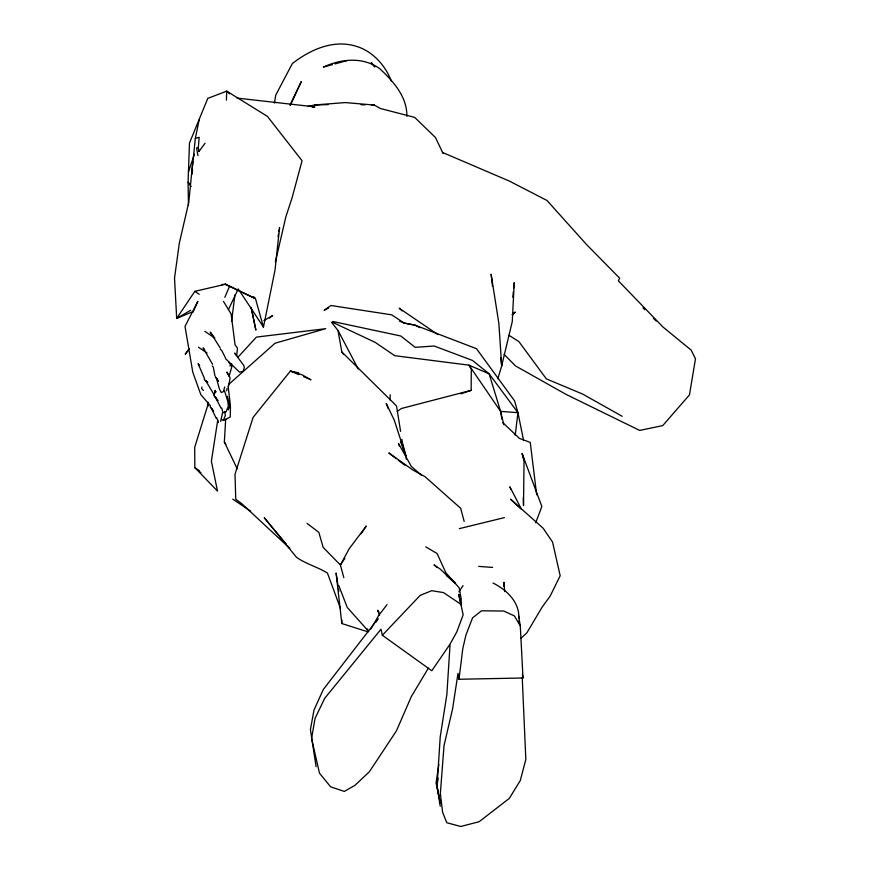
<?xml version="1.0" encoding="UTF-8"?>
<svg xmlns="http://www.w3.org/2000/svg" width="870" height="870" viewBox="0 0 870 870"><rect width="100%" height="100%" fill="white"/><g stroke="black" fill="none" stroke-linecap="round" stroke-linejoin="round"><path stroke-width="1.3" d="M460.861 393.805L471.159 390.347L471.29 369.065L468.973 365.15L394.708 355.689L375.361 342.454L332.133 322.085M368.195 631.924L341.812 623.54L341.856 619.842M226.407 100.148L226.7 91.154L207.789 98.364L189.475 143.071L188.083 182.298L188.453 205.287M390.032 399.95L390.206 394.784M460.959 604.9L461.241 599.017L459.11 587.75L445.875 572.786L437.077 553.505L425.745 546.882M237.205 468.81L224.362 442.014L225.678 419.09M450.007 645.236L446.875 694.488L440.231 736.781L437.055 786.11L440.242 806.283M226.744 390.804L226.929 388.542M199.002 151.445L198.306 147.606L199.165 137.329L195.326 138.384L191.661 174.337L192.607 170.509M512.811 297.246L513.333 291.95M513.724 287.97L514.246 282.674L512.278 321.498L501.696 365.835L497.814 378.776M192.835 161.581L188.746 202.362L179.361 243.002L174.522 278.03L176.686 318.409L191.737 312.145M515.214 435.272L517.954 412.695L514.572 400.874L476.51 348.707L415.033 325.152L404.148 323.064L399.471 321.063M201.873 387.009L201.655 388.749L203.46 390.391M438.056 778.095L437.055 786.11L438.828 795.343M458.99 679.263L462.818 648.465L465.95 634.991L472.551 617.907L481.501 610.794L503.773 611.034L514.355 615.895L520.293 625.845L522.99 677.991L458.99 679.263L458.001 673.358L452.541 709.159L444.026 745.536L440.35 793.538L442.612 812.221L446.756 822.705L460.741 826.5L479.109 821.715L509.265 798.442L520.303 780.52L525.828 759.379L522.239 677.458M231.561 321.356L234.943 294.821M438.85 764.436L436.066 782.967L440.35 803.26L439.339 797.986M217.761 420.069L211.377 461.209L217.489 491.061L194.836 467.56L194.684 447.376L208.365 403.375M274.474 103.106L275.714 95.189L292.32 63.608C310.177 49.644 333.395 39.183 356.189 46.284C372.806 51.265 385.421 65.435 391.446 81.367M278.063 236.912L278.498 234.269M278.933 231.627L279.585 227.668L274.985 270.244L263.447 327.12L238.848 289.83M228.429 386.715L230.158 377.961L226.842 372.045L229.114 376.264L231.855 366.607L228.658 362.05M275.377 262.044L285.882 216.706L291.994 198.11L302.064 160.732L267.427 116.384L226.7 91.154L229.528 93.797M195.326 138.384L199.143 119.929M207.756 382.245L205.788 380.745L214.183 394.926L215.368 390.358L213.911 395.687L217.815 400.494M224.732 386.954L223.318 391.641L221.252 392.544L219.468 389.173L216.249 377.547L218.261 381.049M220.643 421.406L222.763 411.836L221.785 408.106M188.442 171.836L194.445 154.218M535.724 522.696L541.847 506.492L522.174 453.672L523.838 460.197M223.307 420.547L225.373 415.305L224.634 411.673M228.212 409.813L229.821 405.996L227.374 396.339M224.841 297.377L229.539 286.219M192.977 312.254L197.86 301.335L185.016 326.359L192.759 372.11L200.872 394.686L210.366 405.724L210.257 407.073L213.52 411.151M290.439 105.085L301.259 81.639L289.917 105.172M228.484 309.579L238.228 288.862M370.827 629.043L378.885 615.177L387.063 604.628M375.992 622.115L378.069 618.635L323.281 689.508L313.961 710.181L310.416 729.593L316.104 766.72M428.399 668.116L411.412 696.413L396.459 730.833L369.38 771.755L354.884 785.371L344.335 791.406L330.644 786.85L319.475 773.147L311.558 738.412L315.114 718.25L324.695 698.349L381.006 629.217L382.354 635.252L431.792 670.759L449.953 644.3L456.772 631.957L463.166 614.818L458.74 594.417L460.959 604.335L443.526 592.6L431.672 590.686L420.188 595.374L382.354 635.252M344.835 558.322L340.409 564.989L343.824 577.669M361.072 533.865L366.237 526.089L349.142 548.818L340.409 564.989L323.172 547.415L318.833 532.342L307.056 523.392M262.599 324.543L263.447 327.12L255.486 298.671L225.7 284.196L194.826 291.33L176.686 318.409L190.628 310.318M458.892 591.807L463.068 585.597M189.214 348.816L185.212 354.264L189.236 348.913M198.893 151.565L205.07 143.267M229.941 365.976L231.768 363.986M238.162 357.015L256.411 337.103L325.739 328.686L275.072 343.215L228.614 384.496M520.999 638.232L526.861 632.827L542.184 607.053L550.144 596.146L560.182 575.744L552.559 542.075L543.152 528.242L510.538 499.184L521.521 509.352L509.874 486.819L510.831 489.31M512.289 314.766L515.247 312.036L512.212 314.646M269.526 318.072L272.669 315.505L263.849 320.551M397.242 411.401L401.451 408.487L471.159 390.347M328.414 308.1L324.118 310.329L330.959 305.5L391.717 314.842L404.148 323.064L415.033 325.152L419.829 327.653M223.449 412.685L225.961 411.901L228.31 406.453L227.94 401.82L224.416 390.456M332.471 64.608L323.401 67.077C341.279 58.768 362.768 56.615 379.614 68.545C393.077 81.04 407.312 96.809 406.834 116.33M335.059 63.901L346.706 60.726M459.371 528.634L504.393 517.617M307.567 106.488L314.897 104.944L345.227 102.573L374.241 105.063L380.473 108.532L414.675 117.374L435.478 137.547L443.058 153.457M198.306 147.606L196.587 147.922L197.968 155.6M312.352 107.26L314.897 106.879L237.053 98.103M221.676 284.61L225.7 284.196M328.131 104.596L314.897 104.944L317.594 104.955M371.544 105.063L374.241 105.063L371.61 104.998M361.094 104.715L365.041 104.824M478.652 566.381L492.637 567.414M517.954 412.695L489.136 373.817L468.973 365.15L500.598 411.369L517.954 412.695L523.533 440.231M298.66 372.817L290.417 371.066L253.105 417.372L235.009 474.237L235.759 499.293L241.664 503.567L289.808 548.372L288.101 546.338M221.785 419.644L224.286 420.177L230.278 416.947L230.441 405.714L228.081 386.062M332.862 321.508L400.765 335.994L415.197 347.326L434.184 346.021L472.519 360.452L489.136 373.817L500.598 411.369L503.795 424.669M298.888 374.665L290.417 371.066L302.162 374.839L310.981 379.798L303.728 376.721M442.471 152.435L509.287 181.047L547.002 200.47L586.51 244.492L619.636 278.172L618.363 280.825L662.962 327.011L691.215 350.164L695.478 358.853L689.464 394.893L662.744 425.604L639.689 430.411L566.283 394.501L515.41 365.878L504.089 354.329M225.21 284.359L255.486 298.671L253.692 296.67M622.191 416.295L582.78 394.143L546.317 378.841L518.857 341.573L509.026 335.331M214.977 391.141L216.228 391.87M493.051 583.052C506.525 589.719 519.531 601.986 518.835 618.157M198.447 347.228L207.038 352.981M194.826 291.33L199.23 294.288M232.747 499.119L250.658 511.179M437.958 334.635L399.199 308.208L402.201 310.905M204.809 331.285L214.825 338.125L210.225 332.09L220.186 347.967M207.506 382.104L204.363 379.744L204.504 378.57L198.11 363.703L199.687 365.476M199.165 470.822L194.836 467.56L200.916 472.747M396.263 458.686L388.825 452.944L413.196 470.191L425.028 476.695L460.665 508.297L464.156 521.402M398.395 460.317L404.778 465.243M220.219 349.153L221.687 350.403L225.286 357.483M437.077 567.512L433.999 564.847L440.242 569.121L455.565 583.498L446.321 575.505M421.406 475.205L411.379 466.472L398.46 443.417L399.265 445.918M502.675 422.613L519.488 438.426L530.243 442.417L536.681 494.802M331.72 322.509L338.017 330.48L341.834 351.969L396.524 405.931L400.591 431.379M642.941 307.806L644.844 309.698M653.381 318.202L656.23 321.041M189.964 184.255L188.083 182.298L191.161 186.539M212.226 365.965L213.27 367.064L214.933 375.775M368.565 631.326L347.25 607.423L338.789 585.608M204.733 349.827L203.047 347.891L212.606 364.312M225.428 358.494L239.544 372.186L243.078 371.294L244.263 367.771L244.035 365.824L234.661 353.1L236.738 355.612L237.477 348.043L235.085 344.911L231.105 313.896L223.492 301.433M286.393 544.294L264.241 517.748L296.539 557.344C306.12 564.075 317.583 566.936 327.457 573.112L340.54 608.63M213.628 411.162L211.345 408.117L216.184 418.329M215.706 397.492L217.881 400.461M379.092 612.328L377.58 610.261L379.527 615.046M341.834 351.969L343.367 354.21M224.362 442.014L225.895 444.222M367.26 628.988L368.728 631.207M215.336 376.721L218.174 381.169M338.017 330.48L358.244 368.967M214.977 396.502L221.078 408.237M388.14 408.519L386.247 403.462L394.175 419.96L406.138 456.587L406.29 459.219M400.461 441.405L406.138 456.587L402.625 443.298M216.771 417.872L218.392 422.559M522.174 453.672L524.044 460.263L523.512 505.59L523.305 497.596M251.18 307.632L255.845 330.002M251.147 307.295L255.834 329.86M500.598 411.369L501.968 419.34M518.661 616.134L520.293 625.845M522.391 674.446L522.99 677.991M401.875 439.415L402.31 442.09M338.049 586.173L336.114 573.047L341.812 623.54M338.441 588.805L338.832 591.426M492.518 286.404L491.126 274.278L498.858 323.379L501.696 365.835L500.761 357.766M504.698 591.589L503.915 582.226L503.926 586.282M518.977 620.832L519.107 623.496M208.126 402.136L208.169 406.094M374.752 66.74L371.294 62.651L374.763 66.783"/></g></svg>
